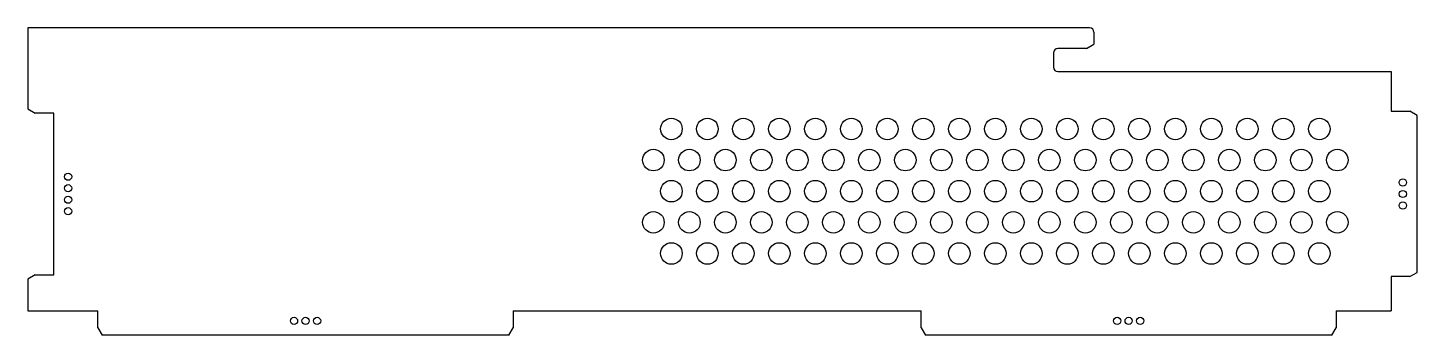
# Model space of a CAD drawing. Header units: inches. Extents: x -4.83 to 4.83, y -1.15 to 0.98.
import ezdxf

# ---------------------------------------------------------------- set-up
doc = ezdxf.new("R2010")
doc.units = ezdxf.units.IN
doc.header["$MEASUREMENT"] = 0

msp = doc.modelspace()

# ---------------------------------------------------------------- linework, layer by layer
at = {"color": 7, "linetype": 'Continuous', "lineweight": 25}
for p, q in [((2.55, 0.9843), (-4.825, 0.9843)), ((-4.825, 0.9843), (-4.825, 0.4207)), ((2.528, 0.8393), (2.58, 0.8693)), ((2.58, 0.9543), (2.58, 0.8693)), ((2.3, 0.8093), (2.3, 0.7093)), ((2.528, 0.8393), (2.33, 0.8393)), ((2.33, 0.6793), (4.645, 0.6793)), ((4.645, 0.6793), (4.645, 0.4032)), ((-4.825, 0.4207), (-4.773, 0.3907)), ((-4.645, 0.3907), (-4.773, 0.3907)), ((-4.645, -0.7343), (-4.645, 0.3907)), ((4.645, 0.4032), (4.773, 0.4032)), ((4.825, 0.3732), (4.773, 0.4032)), ((4.825, -0.7168), (4.825, 0.3732)), ((-4.773, -0.7343), (-4.825, -0.7643)), ((-4.825, -0.7643), (-4.825, -0.9843)), ((-4.773, -0.7343), (-4.645, -0.7343)), ((4.773, -0.7468), (4.645, -0.7468)), ((4.645, -0.7468), (4.645, -0.9843)), ((4.773, -0.7468), (4.825, -0.7168)), ((-4.825, -0.9843), (-4.3375, -0.9843)), ((-4.3375, -1.1023), (-4.3375, -0.9843)), ((-1.4542, -0.9843), (1.3792, -0.9843)), ((-1.4542, -0.9843), (-1.4542, -1.1023)), ((1.3792, -1.1023), (1.3792, -0.9843)), ((4.2625, -0.9843), (4.645, -0.9843)), ((4.2625, -0.9843), (4.2625, -1.1023)), ((-4.3375, -1.1023), (-4.3075, -1.1543)), ((-1.4842, -1.1543), (-4.3075, -1.1543)), ((-1.4842, -1.1543), (-1.4542, -1.1023)), ((1.3792, -1.1023), (1.4092, -1.1543)), ((4.2325, -1.1543), (1.4092, -1.1543)), ((4.2325, -1.1543), (4.2625, -1.1023))]:
    msp.add_line(p, q, dxfattribs=at)
for centre, radius in [((-0.355, 0.2805), 0.075), ((-0.105, 0.2805), 0.075), ((0.145, 0.2805), 0.075), ((0.395, 0.2805), 0.075), ((0.645, 0.2805), 0.075), ((0.895, 0.2805), 0.075), ((1.145, 0.2805), 0.075), ((1.395, 0.2805), 0.075), ((1.645, 0.2805), 0.075), ((1.895, 0.2805), 0.075), ((2.145, 0.2805), 0.075), ((2.395, 0.2805), 0.075), ((2.645, 0.2805), 0.075), ((2.895, 0.2805), 0.075), ((3.145, 0.2805), 0.075), ((3.395, 0.2805), 0.075), ((3.645, 0.2805), 0.075), ((3.895, 0.2805), 0.075), ((4.145, 0.2805), 0.075), ((-0.48, 0.064), 0.075), ((-0.23, 0.064), 0.075), ((0.02, 0.064), 0.075), ((0.27, 0.064), 0.075), ((0.52, 0.064), 0.075), ((0.77, 0.064), 0.075), ((1.02, 0.064), 0.075), ((1.27, 0.064), 0.075), ((1.52, 0.064), 0.075), ((1.77, 0.064), 0.075), ((2.02, 0.064), 0.075), ((2.27, 0.064), 0.075), ((2.52, 0.064), 0.075), ((2.77, 0.064), 0.075), ((3.02, 0.064), 0.075), ((3.27, 0.064), 0.075), ((3.52, 0.064), 0.075), ((3.77, 0.064), 0.075), ((4.02, 0.064), 0.075), ((4.27, 0.064), 0.075), ((-4.545, -0.0518), 0.025), ((-0.355, -0.1525), 0.075), ((-0.105, -0.1525), 0.075), ((0.145, -0.1525), 0.075), ((0.395, -0.1525), 0.075), ((0.645, -0.1525), 0.075), ((0.895, -0.1525), 0.075), ((1.145, -0.1525), 0.075), ((1.395, -0.1525), 0.075), ((1.645, -0.1525), 0.075), ((1.895, -0.1525), 0.075), ((2.145, -0.1525), 0.075), ((2.395, -0.1525), 0.075), ((2.645, -0.1525), 0.075), ((2.895, -0.1525), 0.075), ((3.145, -0.1525), 0.075), ((3.395, -0.1525), 0.075), ((3.645, -0.1525), 0.075), ((3.895, -0.1525), 0.075), ((4.145, -0.1525), 0.075), ((4.725, -0.0918), 0.025), ((-4.545, -0.1318), 0.025), ((-4.545, -0.2118), 0.025), ((4.725, -0.1718), 0.025), ((-4.545, -0.2918), 0.025), ((4.725, -0.2518), 0.025), ((-0.48, -0.369), 0.075), ((-0.23, -0.369), 0.075), ((0.02, -0.369), 0.075), ((0.27, -0.369), 0.075), ((0.52, -0.369), 0.075), ((0.77, -0.369), 0.075), ((1.02, -0.369), 0.075), ((1.27, -0.369), 0.075), ((1.52, -0.369), 0.075), ((1.77, -0.369), 0.075), ((2.02, -0.369), 0.075), ((2.27, -0.369), 0.075), ((2.52, -0.369), 0.075), ((2.77, -0.369), 0.075), ((3.02, -0.369), 0.075), ((3.27, -0.369), 0.075), ((3.52, -0.369), 0.075), ((3.77, -0.369), 0.075), ((4.02, -0.369), 0.075), ((4.27, -0.369), 0.075), ((-0.355, -0.5855), 0.075), ((-0.105, -0.5855), 0.075), ((0.145, -0.5855), 0.075), ((0.395, -0.5855), 0.075), ((0.645, -0.5855), 0.075), ((0.895, -0.5855), 0.075), ((1.145, -0.5855), 0.075), ((1.395, -0.5855), 0.075), ((1.645, -0.5855), 0.075), ((1.895, -0.5855), 0.075), ((2.145, -0.5855), 0.075), ((2.395, -0.5855), 0.075), ((2.645, -0.5855), 0.075), ((2.895, -0.5855), 0.075), ((3.145, -0.5855), 0.075), ((3.395, -0.5855), 0.075), ((3.645, -0.5855), 0.075), ((3.895, -0.5855), 0.075), ((4.145, -0.5855), 0.075), ((-2.9758, -1.0543), 0.025), ((-2.8958, -1.0543), 0.025), ((-2.8158, -1.0543), 0.025), ((2.7408, -1.0543), 0.025), ((2.8208, -1.0543), 0.025), ((2.9008, -1.0543), 0.025)]:
    msp.add_circle(centre, radius, dxfattribs=at)
for centre, start, end in [((2.55, 0.9543), 0, 90), ((2.33, 0.8093), 90, 180), ((2.33, 0.7093), 180, 270)]:
    msp.add_arc(centre, 0.03, start, end, dxfattribs=at)

doc.saveas('drawing.dxf')
